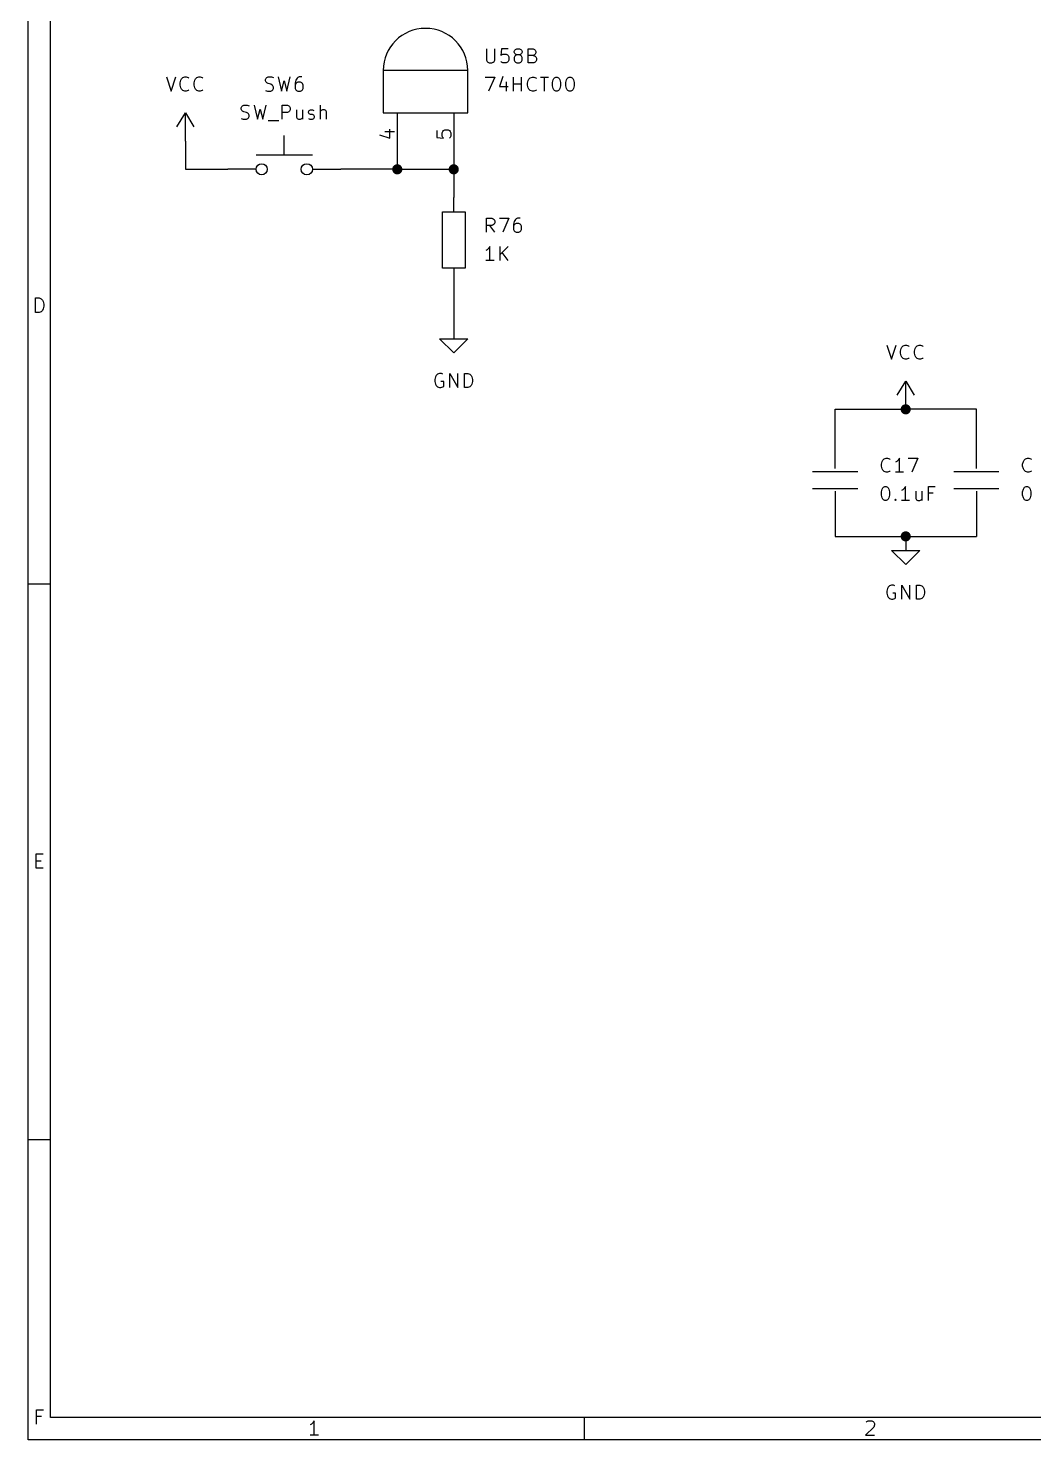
# Model space of a CAD drawing. Extents: x 0.4 to 16.1, y -11.3 to -0.4.
# Drawn here: x 0.394 to 3.953, y -11.299 to -6.3 of the extents above; entities that cross this region are included whole.
import ezdxf

# ---------------------------------------------------------------- set-up
doc = ezdxf.new("R2010")
doc.units = 0
doc.header["$MEASUREMENT"] = 0
for name, color, linetype in [('CYAN2', 4, 'CONTINUOUS'), ('GREEN3', 91, 'CONTINUOUS'), ('LYELLOW', 51, 'CONTINUOUS'), ('RED2', 1, 'CONTINUOUS'), ('RED3', 11, 'CONTINUOUS')]:
    doc.layers.add(name, color=color, linetype=linetype)

msp = doc.modelspace()

# ---------------------------------------------------------------- linework, layer by layer
at = {"layer": 'CYAN2', "linetype": 'CONTINUOUS'}
for p, q in [((2.0163, -6.3731), (2.0163, -6.4136)), ((2.0449, -6.4136), (2.0449, -6.3731)), ((2.0687, -6.3731), (2.0663, -6.3969)), ((2.0663, -6.3969), (2.0687, -6.3946)), ((2.0925, -6.3731), (2.0687, -6.3731)), ((2.0687, -6.3946), (2.0734, -6.3922)), ((2.0734, -6.3922), (2.0853, -6.3922)), ((2.0853, -6.3922), (2.0901, -6.3946)), ((2.0901, -6.3946), (2.0925, -6.3969)), ((2.0925, -6.3969), (2.0949, -6.4017)), ((2.1139, -6.3826), (2.1163, -6.3779)), ((2.1139, -6.385), (2.1139, -6.3826)), ((2.1163, -6.3898), (2.1139, -6.385)), ((2.1163, -6.3779), (2.1187, -6.3755)), ((2.1187, -6.3922), (2.1163, -6.3898)), ((2.1187, -6.3969), (2.1163, -6.3993)), ((2.1187, -6.3755), (2.1234, -6.3731)), ((2.1234, -6.3946), (2.1187, -6.3922)), ((2.1234, -6.3946), (2.1187, -6.3969)), ((2.1234, -6.3731), (2.1329, -6.3731)), ((2.1329, -6.3946), (2.1234, -6.3946)), ((2.1329, -6.3731), (2.1377, -6.3755)), ((2.1377, -6.3922), (2.1329, -6.3946)), ((2.1377, -6.3969), (2.1329, -6.3946)), ((2.1377, -6.3755), (2.1401, -6.3779)), ((2.1401, -6.3898), (2.1377, -6.3922)), ((2.1401, -6.3993), (2.1377, -6.3969)), ((2.1401, -6.3779), (2.1425, -6.3826)), ((2.1425, -6.385), (2.1401, -6.3898)), ((2.1425, -6.3826), (2.1425, -6.385)), ((2.1639, -6.4231), (2.1639, -6.3731)), ((2.1639, -6.3731), (2.1806, -6.3731)), ((2.1806, -6.3969), (2.1639, -6.3969)), ((2.1806, -6.3731), (2.1853, -6.3755)), ((2.1853, -6.3946), (2.1806, -6.3969)), ((2.1806, -6.3969), (2.1877, -6.3993)), ((2.1853, -6.3755), (2.1877, -6.3779)), ((2.1877, -6.3922), (2.1853, -6.3946)), ((2.1877, -6.3779), (2.1901, -6.3826)), ((2.1901, -6.3874), (2.1877, -6.3922)), ((2.1901, -6.3826), (2.1901, -6.3874)), ((2.0163, -6.4136), (2.0187, -6.4184)), ((2.0187, -6.4184), (2.021, -6.4207)), ((2.021, -6.4207), (2.0258, -6.4231)), ((2.0258, -6.4231), (2.0353, -6.4231)), ((2.0353, -6.4231), (2.0401, -6.4207)), ((2.0401, -6.4207), (2.0425, -6.4184)), ((2.0425, -6.4184), (2.0449, -6.4136)), ((2.0687, -6.4207), (2.0663, -6.4184)), ((2.0734, -6.4231), (2.0687, -6.4207)), ((2.0853, -6.4231), (2.0734, -6.4231)), ((2.0901, -6.4207), (2.0853, -6.4231)), ((2.0925, -6.4184), (2.0901, -6.4207)), ((2.0949, -6.4136), (2.0925, -6.4184)), ((2.0949, -6.4017), (2.0949, -6.4136)), ((2.1163, -6.3993), (2.1139, -6.4041)), ((2.1139, -6.4041), (2.1139, -6.4136)), ((2.1139, -6.4136), (2.1163, -6.4184)), ((2.1163, -6.4184), (2.1187, -6.4207)), ((2.1187, -6.4207), (2.1234, -6.4231)), ((2.1234, -6.4231), (2.1329, -6.4231)), ((2.1329, -6.4231), (2.1377, -6.4207)), ((2.1377, -6.4207), (2.1401, -6.4184)), ((2.1425, -6.4041), (2.1401, -6.3993)), ((2.1401, -6.4184), (2.1425, -6.4136)), ((2.1425, -6.4136), (2.1425, -6.4041)), ((2.1829, -6.4231), (2.1639, -6.4231)), ((2.1877, -6.4207), (2.1829, -6.4231)), ((2.1877, -6.3993), (2.1901, -6.4017)), ((2.1901, -6.4184), (2.1877, -6.4207)), ((2.1901, -6.4017), (2.1925, -6.4065)), ((2.1925, -6.4136), (2.1901, -6.4184)), ((2.1925, -6.4065), (2.1925, -6.4136)), ((0.8833, -6.4728), (0.9, -6.5228)), ((0.9, -6.5228), (0.9167, -6.4728)), ((0.931, -6.4942), (0.9333, -6.4847)), ((0.931, -6.5014), (0.931, -6.4942)), ((0.9333, -6.4847), (0.9357, -6.4799)), ((0.9357, -6.4799), (0.9405, -6.4752)), ((0.9405, -6.4752), (0.9476, -6.4728)), ((0.9476, -6.4728), (0.9524, -6.4728)), ((0.9524, -6.4728), (0.9595, -6.4752)), ((0.9595, -6.4752), (0.9619, -6.4776)), ((0.981, -6.4942), (0.9833, -6.4847)), ((0.981, -6.5014), (0.981, -6.4942)), ((0.9833, -6.4847), (0.9857, -6.4799)), ((0.9857, -6.4799), (0.9905, -6.4752)), ((0.9905, -6.4752), (0.9976, -6.4728)), ((0.9976, -6.4728), (1.0024, -6.4728)), ((1.0024, -6.4728), (1.0095, -6.4752)), ((1.0095, -6.4752), (1.0119, -6.4776)), ((1.2333, -6.4823), (1.2357, -6.4776)), ((1.2333, -6.4871), (1.2333, -6.4823)), ((1.2357, -6.4919), (1.2333, -6.4871)), ((1.2357, -6.4776), (1.2381, -6.4752)), ((1.2381, -6.4942), (1.2357, -6.4919)), ((1.2381, -6.4752), (1.2429, -6.4728)), ((1.2429, -6.4966), (1.2381, -6.4942)), ((1.2429, -6.4728), (1.2548, -6.4728)), ((1.2524, -6.499), (1.2429, -6.4966)), ((1.2548, -6.4728), (1.2619, -6.4752)), ((1.2786, -6.4728), (1.2905, -6.5228)), ((1.2905, -6.5228), (1.3, -6.4871)), ((1.3, -6.4871), (1.3095, -6.5228)), ((1.3095, -6.5228), (1.3214, -6.4728)), ((1.3405, -6.4847), (1.3381, -6.4942)), ((1.3381, -6.4942), (1.3381, -6.5133)), ((1.3405, -6.4966), (1.3381, -6.5014)), ((1.3452, -6.4776), (1.3405, -6.4847)), ((1.3429, -6.4942), (1.3405, -6.4966)), ((1.3476, -6.4919), (1.3429, -6.4942)), ((1.3476, -6.4752), (1.3452, -6.4776)), ((1.3524, -6.4728), (1.3476, -6.4752)), ((1.3571, -6.4919), (1.3476, -6.4919)), ((1.3619, -6.4728), (1.3524, -6.4728)), ((1.3619, -6.4942), (1.3571, -6.4919)), ((1.3643, -6.4966), (1.3619, -6.4942)), ((1.3667, -6.5014), (1.3643, -6.4966)), ((2.0115, -6.4731), (2.0449, -6.4731)), ((2.0449, -6.4731), (2.0234, -6.5231)), ((2.0734, -6.4707), (2.0615, -6.5065)), ((2.0853, -6.4898), (2.0853, -6.5231)), ((2.1115, -6.5231), (2.1115, -6.4731)), ((2.1115, -6.4969), (2.1401, -6.4969)), ((2.1401, -6.5231), (2.1401, -6.4731)), ((2.1615, -6.4946), (2.1639, -6.485)), ((2.1615, -6.5017), (2.1615, -6.4946)), ((2.1639, -6.485), (2.1663, -6.4803)), ((2.1663, -6.4803), (2.171, -6.4755)), ((2.171, -6.4755), (2.1782, -6.4731)), ((2.1782, -6.4731), (2.1829, -6.4731)), ((2.1829, -6.4731), (2.1901, -6.4755)), ((2.1901, -6.4755), (2.1925, -6.4779)), ((2.2068, -6.4731), (2.2353, -6.4731)), ((2.221, -6.5231), (2.221, -6.4731)), ((2.2496, -6.4922), (2.252, -6.4826)), ((2.2496, -6.5041), (2.2496, -6.4922)), ((2.252, -6.4826), (2.2544, -6.4779)), ((2.2544, -6.4779), (2.2568, -6.4755)), ((2.2568, -6.4755), (2.2615, -6.4731)), ((2.2615, -6.4731), (2.2663, -6.4731)), ((2.2663, -6.4731), (2.271, -6.4755)), ((2.271, -6.4755), (2.2734, -6.4779)), ((2.2734, -6.4779), (2.2758, -6.4826)), ((2.2758, -6.4826), (2.2782, -6.4922)), ((2.2782, -6.4922), (2.2782, -6.5041)), ((2.2972, -6.4922), (2.2996, -6.4826)), ((2.2972, -6.5041), (2.2972, -6.4922)), ((2.2996, -6.4826), (2.302, -6.4779)), ((2.302, -6.4779), (2.3044, -6.4755)), ((2.3044, -6.4755), (2.3091, -6.4731)), ((2.3091, -6.4731), (2.3139, -6.4731)), ((2.3139, -6.4731), (2.3187, -6.4755)), ((2.3187, -6.4755), (2.321, -6.4779)), ((2.321, -6.4779), (2.3234, -6.4826)), ((2.3234, -6.4826), (2.3258, -6.4922)), ((2.3258, -6.4922), (2.3258, -6.5041)), ((0.9333, -6.5109), (0.931, -6.5014)), ((0.9357, -6.5157), (0.9333, -6.5109)), ((0.9405, -6.5204), (0.9357, -6.5157)), ((0.9476, -6.5228), (0.9405, -6.5204)), ((0.9524, -6.5228), (0.9476, -6.5228)), ((0.9595, -6.5204), (0.9524, -6.5228)), ((0.9619, -6.518), (0.9595, -6.5204)), ((0.9833, -6.5109), (0.981, -6.5014)), ((0.9857, -6.5157), (0.9833, -6.5109)), ((0.9905, -6.5204), (0.9857, -6.5157)), ((0.9976, -6.5228), (0.9905, -6.5204)), ((1.0024, -6.5228), (0.9976, -6.5228)), ((1.0095, -6.5204), (1.0024, -6.5228)), ((1.0119, -6.518), (1.0095, -6.5204)), ((1.2333, -6.5204), (1.2405, -6.5228)), ((1.2405, -6.5228), (1.2524, -6.5228)), ((1.2571, -6.5014), (1.2524, -6.499)), ((1.2524, -6.5228), (1.2571, -6.5204)), ((1.2595, -6.5038), (1.2571, -6.5014)), ((1.2571, -6.5204), (1.2595, -6.518)), ((1.2619, -6.5085), (1.2595, -6.5038)), ((1.2595, -6.518), (1.2619, -6.5133)), ((1.2619, -6.5133), (1.2619, -6.5085)), ((1.3381, -6.5133), (1.3405, -6.518)), ((1.3405, -6.518), (1.3429, -6.5204)), ((1.3429, -6.5204), (1.3476, -6.5228)), ((1.3476, -6.5228), (1.3571, -6.5228)), ((1.3571, -6.5228), (1.3619, -6.5204)), ((1.3619, -6.5204), (1.3643, -6.518)), ((1.3643, -6.518), (1.3667, -6.5133)), ((1.3667, -6.5133), (1.3667, -6.5014)), ((2.0615, -6.5065), (2.0925, -6.5065)), ((2.1639, -6.5112), (2.1615, -6.5017)), ((2.1663, -6.516), (2.1639, -6.5112)), ((2.171, -6.5207), (2.1663, -6.516)), ((2.1782, -6.5231), (2.171, -6.5207)), ((2.1829, -6.5231), (2.1782, -6.5231)), ((2.1901, -6.5207), (2.1829, -6.5231)), ((2.1925, -6.5184), (2.1901, -6.5207)), ((2.252, -6.5136), (2.2496, -6.5041)), ((2.2544, -6.5184), (2.252, -6.5136)), ((2.2568, -6.5207), (2.2544, -6.5184)), ((2.2615, -6.5231), (2.2568, -6.5207)), ((2.2663, -6.5231), (2.2615, -6.5231)), ((2.271, -6.5207), (2.2663, -6.5231)), ((2.2734, -6.5184), (2.271, -6.5207)), ((2.2758, -6.5136), (2.2734, -6.5184)), ((2.2782, -6.5041), (2.2758, -6.5136)), ((2.2996, -6.5136), (2.2972, -6.5041)), ((2.302, -6.5184), (2.2996, -6.5136)), ((2.3044, -6.5207), (2.302, -6.5184)), ((2.3091, -6.5231), (2.3044, -6.5207)), ((2.3139, -6.5231), (2.3091, -6.5231)), ((2.3187, -6.5207), (2.3139, -6.5231)), ((2.321, -6.5184), (2.3187, -6.5207)), ((2.3234, -6.5136), (2.321, -6.5184)), ((2.3258, -6.5041), (2.3234, -6.5136)), ((1.1476, -6.5823), (1.15, -6.5776)), ((1.1476, -6.5871), (1.1476, -6.5823)), ((1.15, -6.5919), (1.1476, -6.5871)), ((1.15, -6.5776), (1.1524, -6.5752)), ((1.1524, -6.5942), (1.15, -6.5919)), ((1.1524, -6.5752), (1.1571, -6.5728)), ((1.1571, -6.5966), (1.1524, -6.5942)), ((1.1571, -6.5728), (1.169, -6.5728)), ((1.1667, -6.599), (1.1571, -6.5966)), ((1.169, -6.5728), (1.1762, -6.5752)), ((1.1929, -6.5728), (1.2048, -6.6228)), ((1.2048, -6.6228), (1.2143, -6.5871)), ((1.2143, -6.5871), (1.2238, -6.6228)), ((1.2238, -6.6228), (1.2357, -6.5728)), ((1.2929, -6.6228), (1.2929, -6.5728)), ((1.2929, -6.5728), (1.3119, -6.5728)), ((1.3119, -6.5728), (1.3167, -6.5752)), ((1.3167, -6.5966), (1.3119, -6.599)), ((1.3167, -6.5752), (1.319, -6.5776)), ((1.319, -6.5942), (1.3167, -6.5966)), ((1.319, -6.5776), (1.3214, -6.5823)), ((1.3214, -6.5895), (1.319, -6.5942)), ((1.3214, -6.5823), (1.3214, -6.5895)), ((1.3429, -6.5895), (1.3429, -6.6157)), ((1.3643, -6.5895), (1.3643, -6.6228)), ((1.3857, -6.5966), (1.3881, -6.5919)), ((1.3857, -6.599), (1.3857, -6.5966)), ((1.3881, -6.5919), (1.3929, -6.5895)), ((1.3929, -6.5895), (1.4, -6.5895)), ((1.4, -6.5895), (1.4048, -6.5919)), ((1.4286, -6.6228), (1.4286, -6.5728)), ((1.4309, -6.5919), (1.4286, -6.5942)), ((1.4357, -6.5895), (1.4309, -6.5919)), ((1.4429, -6.5895), (1.4357, -6.5895)), ((1.4476, -6.5919), (1.4429, -6.5895)), ((1.45, -6.5966), (1.4476, -6.5919)), ((1.45, -6.6228), (1.45, -6.5966)), ((1.1476, -6.6204), (1.1548, -6.6228)), ((1.1548, -6.6228), (1.1667, -6.6228)), ((1.1714, -6.6014), (1.1667, -6.599)), ((1.1667, -6.6228), (1.1714, -6.6204)), ((1.1738, -6.6038), (1.1714, -6.6014)), ((1.1714, -6.6204), (1.1738, -6.618)), ((1.1762, -6.6085), (1.1738, -6.6038)), ((1.1738, -6.618), (1.1762, -6.6133)), ((1.1762, -6.6133), (1.1762, -6.6085)), ((1.2429, -6.6276), (1.281, -6.6276)), ((1.3119, -6.599), (1.2929, -6.599)), ((1.3429, -6.6157), (1.3452, -6.6204)), ((1.3452, -6.6204), (1.35, -6.6228)), ((1.35, -6.6228), (1.3571, -6.6228)), ((1.3571, -6.6228), (1.3619, -6.6204)), ((1.3619, -6.6204), (1.3643, -6.618)), ((1.3881, -6.6038), (1.3857, -6.599)), ((1.3857, -6.6204), (1.3905, -6.6228)), ((1.3929, -6.6061), (1.3881, -6.6038)), ((1.3905, -6.6228), (1.4, -6.6228)), ((1.4, -6.6061), (1.3929, -6.6061)), ((1.4048, -6.6085), (1.4, -6.6061)), ((1.4, -6.6228), (1.4048, -6.6204)), ((1.4071, -6.6133), (1.4048, -6.6085)), ((1.4048, -6.6204), (1.4071, -6.6157)), ((1.4071, -6.6157), (1.4071, -6.6133)), ((2.0163, -7.0228), (2.0163, -6.9728)), ((2.0163, -6.9728), (2.0353, -6.9728)), ((2.0353, -6.9728), (2.0401, -6.9752)), ((2.0401, -6.9966), (2.0353, -6.999)), ((2.0401, -6.9752), (2.0425, -6.9776)), ((2.0425, -6.9942), (2.0401, -6.9966)), ((2.0425, -6.9776), (2.0449, -6.9823)), ((2.0449, -6.9895), (2.0425, -6.9942)), ((2.0449, -6.9823), (2.0449, -6.9895)), ((2.0615, -6.9728), (2.0949, -6.9728)), ((2.0949, -6.9728), (2.0734, -7.0228)), ((2.1139, -6.9847), (2.1115, -6.9942)), ((2.1115, -6.9942), (2.1115, -7.0133)), ((2.1139, -6.9966), (2.1115, -7.0014)), ((2.1187, -6.9776), (2.1139, -6.9847)), ((2.1163, -6.9942), (2.1139, -6.9966)), ((2.121, -6.9918), (2.1163, -6.9942)), ((2.121, -6.9752), (2.1187, -6.9776)), ((2.1258, -6.9728), (2.121, -6.9752)), ((2.1306, -6.9918), (2.121, -6.9918)), ((2.1353, -6.9728), (2.1258, -6.9728)), ((2.1353, -6.9942), (2.1306, -6.9918)), ((2.1377, -6.9966), (2.1353, -6.9942)), ((2.1401, -7.0014), (2.1377, -6.9966)), ((2.0353, -6.999), (2.0163, -6.999)), ((2.0449, -7.0228), (2.0282, -6.999)), ((2.1115, -7.0133), (2.1139, -7.018)), ((2.1139, -7.018), (2.1163, -7.0204)), ((2.1163, -7.0204), (2.121, -7.0228)), ((2.121, -7.0228), (2.1306, -7.0228)), ((2.1306, -7.0228), (2.1353, -7.0204)), ((2.1353, -7.0204), (2.1377, -7.018)), ((2.1377, -7.018), (2.1401, -7.0133)), ((2.1401, -7.0133), (2.1401, -7.0014)), ((2.0187, -7.0847), (2.0139, -7.0871)), ((2.0234, -7.0799), (2.0187, -7.0847)), ((2.0282, -7.0728), (2.0234, -7.0799)), ((2.0282, -7.1228), (2.0282, -7.0728)), ((2.0639, -7.1228), (2.0639, -7.0728)), ((2.0925, -7.0728), (2.0639, -7.1014)), ((2.0925, -7.1228), (2.071, -7.0942)), ((2.0425, -7.1228), (2.0139, -7.1228)), ((3.4333, -7.4228), (3.45, -7.4728)), ((3.45, -7.4728), (3.4667, -7.4228)), ((3.481, -7.4442), (3.4833, -7.4347)), ((3.481, -7.4514), (3.481, -7.4442)), ((3.4833, -7.4347), (3.4857, -7.4299)), ((3.4857, -7.4299), (3.4905, -7.4252)), ((3.4905, -7.4252), (3.4976, -7.4228)), ((3.4976, -7.4228), (3.5024, -7.4228)), ((3.5024, -7.4228), (3.5095, -7.4252)), ((3.5095, -7.4252), (3.5119, -7.4276)), ((3.531, -7.4442), (3.5333, -7.4347)), ((3.531, -7.4514), (3.531, -7.4442)), ((3.5333, -7.4347), (3.5357, -7.4299)), ((3.5357, -7.4299), (3.5405, -7.4252)), ((3.5405, -7.4252), (3.5476, -7.4228)), ((3.5476, -7.4228), (3.5524, -7.4228)), ((3.5524, -7.4228), (3.5595, -7.4252)), ((3.5595, -7.4252), (3.5619, -7.4276)), ((3.4833, -7.4609), (3.481, -7.4514)), ((3.4857, -7.4657), (3.4833, -7.4609)), ((3.4905, -7.4704), (3.4857, -7.4657)), ((3.4976, -7.4728), (3.4905, -7.4704)), ((3.5024, -7.4728), (3.4976, -7.4728)), ((3.5095, -7.4704), (3.5024, -7.4728)), ((3.5119, -7.468), (3.5095, -7.4704)), ((3.5333, -7.4609), (3.531, -7.4514)), ((3.5357, -7.4657), (3.5333, -7.4609)), ((3.5405, -7.4704), (3.5357, -7.4657)), ((3.5476, -7.4728), (3.5405, -7.4704)), ((3.5524, -7.4728), (3.5476, -7.4728)), ((3.5595, -7.4704), (3.5524, -7.4728)), ((3.5619, -7.468), (3.5595, -7.4704)), ((1.8357, -7.5347), (1.8333, -7.5442)), ((1.8333, -7.5442), (1.8333, -7.5514)), ((1.8381, -7.5299), (1.8357, -7.5347)), ((1.8429, -7.5252), (1.8381, -7.5299)), ((1.85, -7.5228), (1.8429, -7.5252)), ((1.8571, -7.5228), (1.85, -7.5228)), ((1.8619, -7.5252), (1.8571, -7.5228)), ((1.8857, -7.5728), (1.8857, -7.5228)), ((1.8857, -7.5228), (1.9143, -7.5728)), ((1.9143, -7.5728), (1.9143, -7.5228)), ((1.9381, -7.5728), (1.9381, -7.5228)), ((1.9381, -7.5228), (1.95, -7.5228)), ((1.95, -7.5228), (1.9571, -7.5252)), ((1.9571, -7.5252), (1.9619, -7.5299)), ((1.9619, -7.5299), (1.9643, -7.5347)), ((1.9643, -7.5347), (1.9667, -7.5442)), ((1.9667, -7.5442), (1.9667, -7.5514)), ((1.8333, -7.5514), (1.8357, -7.5609)), ((1.8357, -7.5609), (1.8381, -7.5657)), ((1.8381, -7.5657), (1.8429, -7.5704)), ((1.8429, -7.5704), (1.85, -7.5728)), ((1.85, -7.5728), (1.8548, -7.5728)), ((1.8643, -7.5514), (1.8548, -7.5514)), ((1.8548, -7.5728), (1.8619, -7.5704)), ((1.8619, -7.5704), (1.8643, -7.568)), ((1.8643, -7.568), (1.8643, -7.5514)), ((1.95, -7.5728), (1.9381, -7.5728)), ((1.9571, -7.5704), (1.95, -7.5728)), ((1.9619, -7.5657), (1.9571, -7.5704)), ((1.9643, -7.5609), (1.9619, -7.5657)), ((1.9667, -7.5514), (1.9643, -7.5609)), ((3.4139, -7.8442), (3.4163, -7.8347)), ((3.4139, -7.8514), (3.4139, -7.8442)), ((3.4163, -7.8347), (3.4187, -7.8299)), ((3.4187, -7.8299), (3.4234, -7.8252)), ((3.4234, -7.8252), (3.4306, -7.8228)), ((3.4306, -7.8228), (3.4353, -7.8228)), ((3.4353, -7.8228), (3.4425, -7.8252)), ((3.4425, -7.8252), (3.4449, -7.8276)), ((3.4687, -7.8347), (3.4639, -7.8371)), ((3.4734, -7.8299), (3.4687, -7.8347)), ((3.4782, -7.8228), (3.4734, -7.8299)), ((3.4782, -7.8728), (3.4782, -7.8228)), ((3.5091, -7.8228), (3.5425, -7.8228)), ((3.5425, -7.8228), (3.521, -7.8728)), ((3.9139, -7.8442), (3.9163, -7.8347)), ((3.9139, -7.8514), (3.9139, -7.8442)), ((3.9163, -7.8347), (3.9187, -7.8299)), ((3.9187, -7.8299), (3.9234, -7.8252)), ((3.9234, -7.8252), (3.9306, -7.8228)), ((3.9306, -7.8228), (3.9353, -7.8228)), ((3.9353, -7.8228), (3.9425, -7.8252)), ((3.9425, -7.8252), (3.9449, -7.8276)), ((3.4163, -7.8609), (3.4139, -7.8514)), ((3.4187, -7.8657), (3.4163, -7.8609)), ((3.4234, -7.8704), (3.4187, -7.8657)), ((3.4306, -7.8728), (3.4234, -7.8704)), ((3.4353, -7.8728), (3.4306, -7.8728)), ((3.4425, -7.8704), (3.4353, -7.8728)), ((3.4449, -7.868), (3.4425, -7.8704)), ((3.4925, -7.8728), (3.4639, -7.8728)), ((3.9163, -7.8609), (3.9139, -7.8514)), ((3.9187, -7.8657), (3.9163, -7.8609)), ((3.9234, -7.8704), (3.9187, -7.8657)), ((3.9306, -7.8728), (3.9234, -7.8704)), ((3.9353, -7.8728), (3.9306, -7.8728)), ((3.9425, -7.8704), (3.9353, -7.8728)), ((3.9449, -7.868), (3.9425, -7.8704)), ((3.4139, -7.9418), (3.4163, -7.9323)), ((3.4139, -7.9538), (3.4139, -7.9418)), ((3.4163, -7.9323), (3.4187, -7.9276)), ((3.4187, -7.9276), (3.421, -7.9252)), ((3.421, -7.9252), (3.4258, -7.9228)), ((3.4258, -7.9228), (3.4306, -7.9228)), ((3.4306, -7.9228), (3.4353, -7.9252)), ((3.4353, -7.9252), (3.4377, -7.9276)), ((3.4377, -7.9276), (3.4401, -7.9323)), ((3.4401, -7.9323), (3.4425, -7.9418)), ((3.4425, -7.9418), (3.4425, -7.9538)), ((3.4901, -7.9347), (3.4853, -7.9371)), ((3.4949, -7.9299), (3.4901, -7.9347)), ((3.4996, -7.9228), (3.4949, -7.9299)), ((3.4996, -7.9728), (3.4996, -7.9228)), ((3.5353, -7.9395), (3.5353, -7.9657)), ((3.5568, -7.9395), (3.5568, -7.9728)), ((3.5806, -7.9728), (3.5806, -7.9228)), ((3.5806, -7.9228), (3.6044, -7.9228)), ((3.5972, -7.9466), (3.5806, -7.9466)), ((3.9139, -7.9418), (3.9163, -7.9323)), ((3.9139, -7.9538), (3.9139, -7.9418)), ((3.9163, -7.9323), (3.9187, -7.9276)), ((3.9187, -7.9276), (3.921, -7.9252)), ((3.921, -7.9252), (3.9258, -7.9228)), ((3.9258, -7.9228), (3.9306, -7.9228)), ((3.9306, -7.9228), (3.9353, -7.9252)), ((3.9353, -7.9252), (3.9377, -7.9276)), ((3.9377, -7.9276), (3.9401, -7.9323)), ((3.9401, -7.9323), (3.9425, -7.9418)), ((3.9425, -7.9418), (3.9425, -7.9538)), ((3.4163, -7.9633), (3.4139, -7.9538)), ((3.4187, -7.968), (3.4163, -7.9633)), ((3.421, -7.9704), (3.4187, -7.968)), ((3.4258, -7.9728), (3.421, -7.9704)), ((3.4306, -7.9728), (3.4258, -7.9728)), ((3.4353, -7.9704), (3.4306, -7.9728)), ((3.4377, -7.968), (3.4353, -7.9704)), ((3.4401, -7.9633), (3.4377, -7.968)), ((3.4425, -7.9538), (3.4401, -7.9633)), ((3.4615, -7.9704), (3.4639, -7.968)), ((3.4639, -7.9728), (3.4615, -7.9704)), ((3.4639, -7.968), (3.4663, -7.9704)), ((3.4639, -7.968), (3.4639, -7.9728)), ((3.4663, -7.9704), (3.4639, -7.9728)), ((3.5139, -7.9728), (3.4853, -7.9728)), ((3.5353, -7.9657), (3.5377, -7.9704)), ((3.5377, -7.9704), (3.5425, -7.9728)), ((3.5425, -7.9728), (3.5496, -7.9728)), ((3.5496, -7.9728), (3.5544, -7.9704)), ((3.5544, -7.9704), (3.5568, -7.968)), ((3.9163, -7.9633), (3.9139, -7.9538)), ((3.9187, -7.968), (3.9163, -7.9633)), ((3.921, -7.9704), (3.9187, -7.968)), ((3.9258, -7.9728), (3.921, -7.9704)), ((3.9306, -7.9728), (3.9258, -7.9728)), ((3.9353, -7.9704), (3.9306, -7.9728)), ((3.9377, -7.968), (3.9353, -7.9704)), ((3.9401, -7.9633), (3.9377, -7.968)), ((3.9425, -7.9538), (3.9401, -7.9633)), ((3.4357, -8.2847), (3.4333, -8.2942)), ((3.4333, -8.2942), (3.4333, -8.3014)), ((3.4381, -8.2799), (3.4357, -8.2847)), ((3.4429, -8.2752), (3.4381, -8.2799)), ((3.45, -8.2728), (3.4429, -8.2752)), ((3.4571, -8.2728), (3.45, -8.2728)), ((3.4619, -8.2752), (3.4571, -8.2728)), ((3.4857, -8.3228), (3.4857, -8.2728)), ((3.4857, -8.2728), (3.5143, -8.3228)), ((3.5143, -8.3228), (3.5143, -8.2728)), ((3.5381, -8.3228), (3.5381, -8.2728)), ((3.5381, -8.2728), (3.55, -8.2728)), ((3.55, -8.2728), (3.5571, -8.2752)), ((3.5571, -8.2752), (3.5619, -8.2799)), ((3.5619, -8.2799), (3.5643, -8.2847)), ((3.5643, -8.2847), (3.5667, -8.2942)), ((3.5667, -8.2942), (3.5667, -8.3014)), ((3.4333, -8.3014), (3.4357, -8.3109)), ((3.4357, -8.3109), (3.4381, -8.3157)), ((3.4381, -8.3157), (3.4429, -8.3204)), ((3.4429, -8.3204), (3.45, -8.3228)), ((3.45, -8.3228), (3.4548, -8.3228)), ((3.4643, -8.3014), (3.4548, -8.3014)), ((3.4548, -8.3228), (3.4619, -8.3204)), ((3.4619, -8.3204), (3.4643, -8.318)), ((3.4643, -8.318), (3.4643, -8.3014)), ((3.55, -8.3228), (3.5381, -8.3228)), ((3.5571, -8.3204), (3.55, -8.3228)), ((3.5619, -8.3157), (3.5571, -8.3204)), ((3.5643, -8.3109), (3.5619, -8.3157)), ((3.5667, -8.3014), (3.5643, -8.3109))]:
    msp.add_line(p, q, dxfattribs=at)
at = {"layer": 'GREEN3', "linetype": 'CONTINUOUS'}
for p, q in [((0.95, -6.7), (0.95, -6.8)), ((1.7, -6.75), (1.7, -6.8)), ((1.9, -6.75), (1.9, -6.8)), ((0.95, -6.8), (1.1, -6.8)), ((1.7, -6.8), (1.5, -6.8)), ((1.7, -6.8), (1.9, -6.8)), ((1.9, -6.8), (1.9, -6.9)), ((1.9, -7.2), (1.9, -7.35)), ((3.25, -7.65), (3.5, -7.65)), ((3.25, -7.75), (3.25, -7.65)), ((3.75, -7.65), (3.5, -7.65)), ((3.75, -7.75), (3.75, -7.65)), ((3.25, -8.05), (3.25, -8.1)), ((3.75, -8.05), (3.75, -8.1)), ((3.25, -8.1), (3.5, -8.1)), ((3.5, -8.1), (3.75, -8.1))]:
    msp.add_line(p, q, dxfattribs=at)
at = {"layer": 'GREEN3', "const_width": 0.018}
for points in [[(1.691, -6.8, 1), (1.709, -6.8, 1)], [(1.891, -6.8, 1), (1.909, -6.8, 1)], [(3.491, -7.65, 1), (3.509, -7.65, 1)], [(3.491, -8.1, 1), (3.509, -8.1, 1)]]:
    msp.add_lwpolyline(points, format="xyb", close=True, dxfattribs=at)
at = {"layer": 'LYELLOW', "linetype": 'CONTINUOUS'}
for p, q in [((1.65, -6.45), (1.65, -6.6)), ((1.95, -6.45), (1.65, -6.45)), ((1.95, -6.6), (1.95, -6.45)), ((1.65, -6.6), (1.95, -6.6))]:
    msp.add_line(p, q, dxfattribs=at)
at = {"layer": 'LYELLOW'}
msp.add_arc((1.8, -6.4507), 0.15, 0.2502, 179.7498, dxfattribs=at)
at = {"layer": 'RED2', "linetype": 'CONTINUOUS'}
for p, q in [((0.3937, -11.2993), (0.3937, -0.3937)), ((0.4724, -11.2206), (0.4724, -0.4724)), ((1.65, -6.45), (1.65, -6.6)), ((1.95, -6.6), (1.95, -6.45)), ((0.92, -6.65), (0.95, -6.6)), ((0.95, -6.6), (0.98, -6.65)), ((0.95, -6.7), (0.95, -6.6)), ((1.65, -6.6), (1.95, -6.6)), ((1.7, -6.6), (1.7, -6.75)), ((1.9, -6.6), (1.9, -6.75)), ((1.3, -6.75), (1.3, -6.68)), ((1.4, -6.75), (1.2, -6.75)), ((1.2, -6.8), (1.1, -6.8)), ((1.4, -6.8), (1.5, -6.8)), ((1.9, -6.95), (1.9, -6.9)), ((1.86, -7.15), (1.86, -6.95)), ((1.86, -6.95), (1.94, -6.95)), ((1.94, -6.95), (1.94, -7.15)), ((1.94, -7.15), (1.86, -7.15)), ((1.9, -7.15), (1.9, -7.2)), ((0.4197, -7.3068), (0.4197, -7.2557)), ((0.4197, -7.2557), (0.4319, -7.2557)), ((0.4319, -7.2557), (0.4392, -7.2581)), ((0.4392, -7.2581), (0.444, -7.263)), ((0.444, -7.263), (0.4465, -7.2678)), ((0.4465, -7.2946), (0.444, -7.2995)), ((0.4465, -7.2678), (0.4489, -7.2776)), ((0.4489, -7.2849), (0.4465, -7.2946)), ((0.4489, -7.2776), (0.4489, -7.2849)), ((0.4319, -7.3068), (0.4197, -7.3068)), ((0.4392, -7.3044), (0.4319, -7.3068)), ((0.444, -7.2995), (0.4392, -7.3044)), ((1.9, -7.35), (1.9, -7.4)), ((1.9, -7.45), (1.85, -7.4)), ((1.85, -7.4), (1.9, -7.4)), ((1.9, -7.4), (1.95, -7.4)), ((1.95, -7.4), (1.9, -7.45)), ((3.47, -7.6), (3.5, -7.55)), ((3.5, -7.55), (3.53, -7.6)), ((3.5, -7.65), (3.5, -7.55)), ((3.25, -7.86), (3.25, -7.75)), ((3.75, -7.86), (3.75, -7.75)), ((3.17, -7.87), (3.33, -7.87)), ((3.67, -7.87), (3.83, -7.87)), ((3.17, -7.93), (3.33, -7.93)), ((3.25, -7.94), (3.25, -8.05)), ((3.67, -7.93), (3.83, -7.93)), ((3.75, -7.94), (3.75, -8.05)), ((3.5, -8.1), (3.5, -8.15)), ((3.5, -8.2), (3.45, -8.15)), ((3.45, -8.15), (3.5, -8.15)), ((3.5, -8.15), (3.55, -8.15)), ((3.55, -8.15), (3.5, -8.2)), ((0.3937, -8.2677), (0.4724, -8.2677)), ((0.4221, -9.2753), (0.4221, -9.2242)), ((0.4221, -9.2242), (0.4465, -9.2242)), ((0.4221, -9.2485), (0.4392, -9.2485)), ((0.4465, -9.2753), (0.4221, -9.2753)), ((0.3937, -10.2362), (0.4724, -10.2362)), ((0.4233, -11.2438), (0.4233, -11.1927)), ((0.4233, -11.1927), (0.4477, -11.1927)), ((0.4404, -11.217), (0.4233, -11.217)), ((16.0626, -11.2206), (0.4724, -11.2206)), ((1.3965, -11.2443), (1.3916, -11.2467)), ((1.4013, -11.2394), (1.3965, -11.2443)), ((1.4062, -11.2321), (1.4013, -11.2394)), ((1.4062, -11.2833), (1.4062, -11.2321)), ((2.3622, -11.2206), (2.3622, -11.2993)), ((3.3601, -11.237), (3.3625, -11.2346)), ((3.3625, -11.2346), (3.3674, -11.2321)), ((3.3674, -11.2321), (3.3796, -11.2321)), ((3.3796, -11.2321), (3.3845, -11.2346)), ((3.3845, -11.2346), (3.3869, -11.237)), ((3.3869, -11.237), (3.3893, -11.2419)), ((3.3893, -11.2467), (3.3869, -11.2541)), ((3.3893, -11.2419), (3.3893, -11.2467)), ((1.4208, -11.2833), (1.3916, -11.2833)), ((3.3869, -11.2541), (3.3576, -11.2833)), ((3.3576, -11.2833), (3.3893, -11.2833)), ((16.1413, -11.2993), (0.3937, -11.2993))]:
    msp.add_line(p, q, dxfattribs=at)
at = {"layer": 'RED2'}
for centre in [(1.22, -6.8), (1.38, -6.8)]:
    msp.add_circle(centre, 0.02, dxfattribs=at)
msp.add_arc((1.8, -6.4507), 0.15, 0.2502, 179.7498, dxfattribs=at)
at = {"layer": 'RED3', "linetype": 'CONTINUOUS'}
for p, q in [((1.6375, -6.6774), (1.6732, -6.6893)), ((1.6565, -6.6655), (1.6899, -6.6655)), ((1.6732, -6.6893), (1.6732, -6.6583)), ((1.8399, -6.6631), (1.8399, -6.6869)), ((1.8399, -6.6869), (1.8637, -6.6893)), ((1.8589, -6.6702), (1.8613, -6.6655)), ((1.8589, -6.6821), (1.8589, -6.6702)), ((1.8613, -6.6869), (1.8589, -6.6821)), ((1.8613, -6.6655), (1.8637, -6.6631)), ((1.8637, -6.6893), (1.8613, -6.6869)), ((1.8637, -6.6631), (1.8684, -6.6607)), ((1.8684, -6.6607), (1.8804, -6.6607)), ((1.8804, -6.6607), (1.8851, -6.6631)), ((1.8851, -6.6631), (1.8875, -6.6655)), ((1.8875, -6.6869), (1.8851, -6.6893)), ((1.8875, -6.6655), (1.8899, -6.6702)), ((1.8899, -6.6821), (1.8875, -6.6869)), ((1.8899, -6.6702), (1.8899, -6.6821))]:
    msp.add_line(p, q, dxfattribs=at)

doc.saveas('drawing.dxf')
